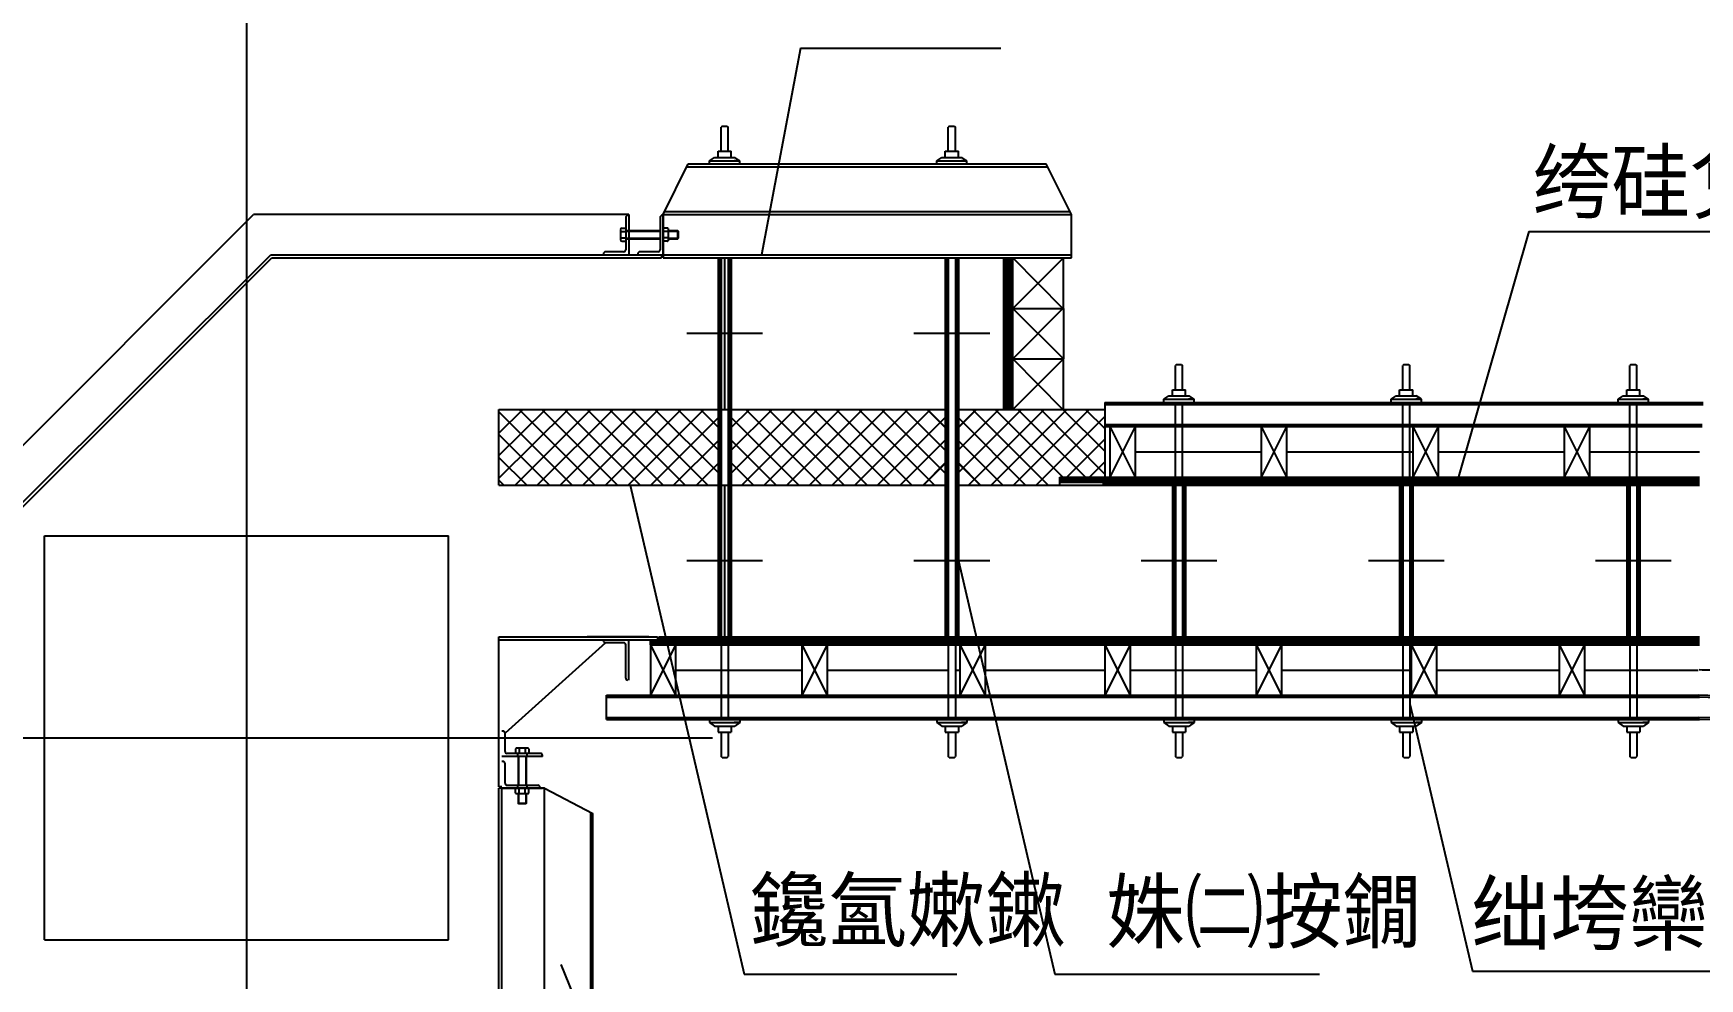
# Model space of a CAD drawing. Header units: metres. Extents: x 0 to 193, y 0 to 136.
# Drawn here: x 32.4 to 65.4, y 79.67 to 98.39 of the extents above; entities that cross this region are included whole.
import ezdxf

# ---------------------------------------------------------------- set-up
doc = ezdxf.new("R2010")
doc.units = ezdxf.units.M
doc.layers.add(' ', color=7, linetype='Continuous')

msp = doc.modelspace()

# ---------------------------------------------------------------- linework, layer by layer
at = {"layer": ' '}
for p, q in [((45.79, 95.86), (46.39, 95.86)), ((50.29, 95.86), (50.89, 95.86)), ((46.84, 92.44), (45.34, 92.44)), ((51.34, 92.44), (49.84, 92.44)), ((54.79, 91.14), (55.39, 91.14)), ((59.29, 91.14), (59.89, 91.14)), ((63.79, 91.14), (64.39, 91.14)), ((46.84, 87.94), (45.34, 87.94)), ((51.34, 87.94), (49.84, 87.94)), ((55.84, 87.94), (54.34, 87.94)), ((60.34, 87.94), (58.84, 87.94)), ((64.84, 87.94), (63.34, 87.94)), ((44.62, 86.28), (44.62, 86.38)), ((44.62, 86.36), (65.4, 86.36)), ((44.62, 86.32), (65.4, 86.32)), ((44.62, 86.28), (65.4, 86.28)), ((44.79, 86.44), (65.4, 86.44)), ((44.79, 86.44), (44.79, 86.36)), ((44.79, 86.4), (65.4, 86.4)), ((45.12, 85.78), (47.62, 85.78)), ((48.12, 85.78), (50.52, 85.78)), ((50.66, 85.78), (50.75, 85.78)), ((51.25, 85.78), (53.62, 85.78)), ((54.12, 85.78), (56.62, 85.78)), ((57.12, 85.78), (59.69, 85.78)), ((60.19, 85.78), (62.62, 85.78)), ((43.75, 85.28), (65.4, 85.28)), ((43.75, 85.24), (65.4, 85.24)), ((44.62, 85.28), (45.12, 85.28)), ((47.62, 85.28), (48.12, 85.28)), ((50.62, 85.28), (51.12, 85.28)), ((53.62, 85.28), (54.12, 85.28)), ((56.62, 85.28), (57.12, 85.28)), ((59.62, 85.28), (60.12, 85.28)), ((62.62, 85.28), (63.12, 85.28)), ((43.75, 84.84), (65.4, 84.84)), ((43.75, 84.8), (65.4, 84.8)), ((45.79, 84.74), (46.39, 84.74)), ((50.29, 84.74), (50.89, 84.74)), ((54.79, 84.74), (55.39, 84.74)), ((59.29, 84.74), (59.89, 84.74)), ((63.79, 84.74), (64.39, 84.74))]:
    msp.add_line(p, q, dxfattribs=at)
for radius, start in [(63.34, 88.43), (62.84, 66.81), (62.8, 66.81), (62.4, 66.85), (62.36, 66.86)]:
    msp.add_arc((63.89, 22.46), radius, start, 88.64, dxfattribs=at)
for p, q in [((36.62, 118.83), (36.62, 33.44)), ((47.59, 98.09), (46.82, 94)), ((47.59, 98.09), (51.56, 98.09)), ((46.04, 96.55), (46.02, 96.53)), ((46.02, 96.05), (46.02, 96.53)), ((46.04, 96.55), (46.14, 96.55)), ((46.14, 96.55), (46.16, 96.53)), ((46.16, 96.05), (46.16, 96.53)), ((50.54, 96.55), (50.52, 96.53)), ((50.52, 96.05), (50.52, 96.53)), ((50.54, 96.55), (50.64, 96.55)), ((50.64, 96.55), (50.66, 96.53)), ((50.66, 96.05), (50.66, 96.53)), ((45.96, 96.05), (46.22, 96.05)), ((45.96, 95.93), (45.96, 96.05)), ((46.22, 95.93), (46.22, 96.05)), ((50.46, 96.05), (50.72, 96.05)), ((50.46, 95.93), (50.46, 96.05)), ((50.72, 95.93), (50.72, 96.05)), ((44.87, 94.8), (45.37, 95.8)), ((45.34, 95.74), (52.49, 95.74)), ((45.37, 95.8), (52.46, 95.8)), ((45.79, 95.86), (45.89, 95.93)), ((45.79, 95.8), (45.79, 95.86)), ((45.89, 95.93), (46.29, 95.93)), ((46.39, 95.86), (46.28, 95.86)), ((46.39, 95.86), (46.29, 95.93)), ((46.39, 95.8), (46.39, 95.86)), ((50.29, 95.86), (50.39, 95.93)), ((50.29, 95.8), (50.29, 95.86)), ((50.39, 95.93), (50.79, 95.93)), ((50.89, 95.86), (50.78, 95.86)), ((50.89, 95.86), (50.79, 95.93)), ((50.89, 95.8), (50.89, 95.86)), ((52.96, 94.8), (52.46, 95.8)), ((31.26, 89.3), (36.76, 94.8)), ((44.19, 94.8), (36.76, 94.8)), ((44.13, 94.76), (44.13, 94.1)), ((44.19, 94.8), (44.19, 94)), ((44.81, 94.76), (44.81, 94.1)), ((44.87, 94.8), (52.96, 94.8)), ((44.87, 94), (44.87, 94.8)), ((44.87, 94.8), (44.87, 94)), ((44.9, 94.86), (52.93, 94.86)), ((52.96, 93.94), (52.96, 94.8)), ((44.03, 94.5), (44.03, 94.3)), ((44.03, 94.46), (44.13, 94.46)), ((44.06, 94.53), (44.13, 94.53)), ((44.13, 94.48), (44.81, 94.48)), ((44.13, 94.47), (44.81, 94.47)), ((44.96, 94.53), (44.87, 94.53)), ((44.87, 94.53), (44.87, 94.27)), ((44.97, 94.46), (44.87, 94.46)), ((44.97, 94.52), (44.97, 94.28)), ((44.97, 94.48), (45.16, 94.48)), ((44.97, 94.47), (45.17, 94.47)), ((45.17, 94.47), (45.16, 94.48)), ((45.16, 94.32), (45.16, 94.48)), ((45.17, 94.47), (45.17, 94.33)), ((62.02, 94.46), (60.61, 89.56)), ((62.02, 94.46), (65.83, 94.46)), ((44.03, 94.34), (44.13, 94.34)), ((44.06, 94.27), (44.13, 94.27)), ((44.13, 94.33), (44.81, 94.33)), ((44.13, 94.32), (44.81, 94.32)), ((44.97, 94.34), (44.87, 94.34)), ((44.96, 94.27), (44.87, 94.27)), ((44.97, 94.33), (45.17, 94.33)), ((44.97, 94.32), (45.16, 94.32)), ((45.16, 94.32), (45.17, 94.33)), ((32.06, 88.97), (37.1, 94)), ((32.12, 88.94), (37.12, 93.94)), ((37.1, 94), (44.87, 94)), ((37.12, 93.94), (44.84, 93.94)), ((43.69, 94.02), (43.69, 94)), ((44.09, 94.06), (43.73, 94.06)), ((44.37, 94.02), (44.37, 94)), ((44.77, 94.06), (44.41, 94.06)), ((44.62, 93.94), (44.84, 93.94)), ((44.84, 94), (44.84, 93.94)), ((44.87, 94), (52.96, 94)), ((44.87, 94), (44.87, 93.94)), ((44.87, 93.94), (52.96, 93.94)), ((45.96, 93.94), (45.96, 86.44)), ((45.99, 93.75), (45.96, 93.78)), ((45.99, 93.94), (45.99, 86.44)), ((46.02, 93.94), (46.02, 86.44)), ((46.09, 93.94), (46.09, 90.94)), ((46.16, 93.94), (46.16, 88.36)), ((46.19, 93.94), (46.19, 86.44)), ((46.22, 93.79), (46.19, 93.82)), ((46.22, 93.74), (46.19, 93.77)), ((46.22, 93.94), (46.22, 86.44)), ((50.46, 93.94), (50.46, 86.44)), ((50.49, 93.75), (50.46, 93.78)), ((50.49, 93.94), (50.49, 86.44)), ((50.52, 93.94), (50.52, 88.36)), ((50.66, 93.94), (50.66, 88.36)), ((50.69, 93.94), (50.69, 86.44)), ((50.72, 93.79), (50.69, 93.82)), ((50.72, 93.74), (50.69, 93.77)), ((50.72, 93.94), (50.72, 86.44)), ((51.62, 90.94), (51.62, 93.94)), ((51.65, 90.94), (51.65, 93.94)), ((51.68, 90.94), (51.68, 93.94)), ((51.71, 90.94), (51.71, 93.94)), ((51.74, 90.94), (51.74, 93.94)), ((51.74, 90.94), (51.74, 93.94)), ((51.77, 90.94), (51.77, 93.94)), ((51.8, 90.94), (51.8, 93.94)), ((51.8, 93.94), (52.8, 93.94)), ((51.8, 93.94), (52.79, 92.94)), ((52.8, 93.94), (51.8, 92.94)), ((52.8, 92.94), (52.8, 93.94)), ((45.99, 93.7), (45.96, 93.73)), ((45.99, 93.66), (45.96, 93.69)), ((45.99, 93.61), (45.96, 93.64)), ((45.99, 93.48), (45.96, 93.51)), ((45.99, 93.43), (45.96, 93.46)), ((45.99, 93.39), (45.96, 93.42)), ((46.22, 93.7), (46.19, 93.73)), ((46.22, 93.65), (46.19, 93.68)), ((46.22, 93.52), (46.19, 93.55)), ((46.22, 93.47), (46.19, 93.5)), ((46.22, 93.43), (46.19, 93.46)), ((46.22, 93.38), (46.19, 93.41)), ((50.49, 93.7), (50.46, 93.73)), ((50.49, 93.66), (50.46, 93.69)), ((50.49, 93.61), (50.46, 93.64)), ((50.49, 93.48), (50.46, 93.51)), ((50.49, 93.43), (50.46, 93.46)), ((50.49, 93.39), (50.46, 93.42)), ((50.72, 93.7), (50.69, 93.73)), ((50.72, 93.65), (50.69, 93.68)), ((50.72, 93.52), (50.69, 93.55)), ((50.72, 93.47), (50.69, 93.5)), ((50.72, 93.43), (50.69, 93.46)), ((50.72, 93.38), (50.69, 93.41)), ((45.99, 93.34), (45.96, 93.37)), ((45.99, 93.21), (45.96, 93.24)), ((45.99, 93.16), (45.96, 93.19)), ((45.99, 93.12), (45.96, 93.15)), ((46.22, 93.25), (46.19, 93.28)), ((46.22, 93.2), (46.19, 93.23)), ((46.22, 93.16), (46.19, 93.19)), ((46.22, 93.11), (46.19, 93.14)), ((50.49, 93.34), (50.46, 93.37)), ((50.49, 93.21), (50.46, 93.24)), ((50.49, 93.16), (50.46, 93.19)), ((50.49, 93.12), (50.46, 93.15)), ((50.72, 93.25), (50.69, 93.28)), ((50.72, 93.2), (50.69, 93.23)), ((50.72, 93.16), (50.69, 93.19)), ((50.72, 93.11), (50.69, 93.14)), ((45.99, 92.96), (45.96, 92.99)), ((45.99, 92.92), (45.96, 92.95)), ((45.99, 92.87), (45.96, 92.9)), ((45.99, 92.83), (45.96, 92.86)), ((46.22, 93), (46.19, 93.03)), ((46.22, 92.96), (46.19, 92.99)), ((46.22, 92.91), (46.19, 92.94)), ((46.22, 92.87), (46.19, 92.9)), ((46.22, 92.73), (46.19, 92.76)), ((50.49, 92.96), (50.46, 92.99)), ((50.49, 92.92), (50.46, 92.95)), ((50.49, 92.87), (50.46, 92.9)), ((50.49, 92.83), (50.46, 92.86)), ((50.72, 93), (50.69, 93.03)), ((50.72, 92.96), (50.69, 92.99)), ((50.72, 92.91), (50.69, 92.94)), ((50.72, 92.87), (50.69, 92.9)), ((50.72, 92.73), (50.69, 92.76)), ((52.79, 92.94), (51.8, 91.94)), ((51.8, 92.94), (52.8, 91.94)), ((51.8, 92.94), (52.8, 92.94)), ((52.8, 92.94), (52.8, 91.94)), ((45.99, 92.7), (45.96, 92.73)), ((45.99, 92.65), (45.96, 92.68)), ((45.99, 92.61), (45.96, 92.64)), ((45.99, 92.56), (45.96, 92.59)), ((45.99, 92.43), (45.96, 92.46)), ((46.22, 92.69), (46.19, 92.72)), ((46.22, 92.64), (46.19, 92.67)), ((46.22, 92.6), (46.19, 92.63)), ((46.22, 92.47), (46.19, 92.5)), ((46.22, 92.42), (46.19, 92.45)), ((50.49, 92.7), (50.46, 92.73)), ((50.49, 92.65), (50.46, 92.68)), ((50.49, 92.61), (50.46, 92.64)), ((50.49, 92.56), (50.46, 92.59)), ((50.49, 92.43), (50.46, 92.46)), ((50.72, 92.69), (50.69, 92.72)), ((50.72, 92.64), (50.69, 92.67)), ((50.72, 92.6), (50.69, 92.63)), ((50.72, 92.47), (50.69, 92.5)), ((50.72, 92.42), (50.69, 92.45)), ((45.99, 92.38), (45.96, 92.41)), ((45.99, 92.34), (45.96, 92.37)), ((45.99, 92.29), (45.96, 92.32)), ((45.99, 92.16), (45.96, 92.19)), ((45.99, 92.11), (45.96, 92.14)), ((45.99, 92.07), (45.96, 92.1)), ((46.22, 92.38), (46.19, 92.41)), ((46.22, 92.33), (46.19, 92.36)), ((46.22, 92.2), (46.19, 92.23)), ((46.22, 92.15), (46.19, 92.18)), ((46.22, 92.11), (46.19, 92.14)), ((46.22, 92.06), (46.19, 92.09)), ((50.49, 92.38), (50.46, 92.41)), ((50.49, 92.34), (50.46, 92.37)), ((50.49, 92.29), (50.46, 92.32)), ((50.49, 92.16), (50.46, 92.19)), ((50.49, 92.11), (50.46, 92.14)), ((50.49, 92.07), (50.46, 92.1)), ((50.72, 92.38), (50.69, 92.41)), ((50.72, 92.33), (50.69, 92.36)), ((50.72, 92.2), (50.69, 92.23)), ((50.72, 92.15), (50.69, 92.18)), ((50.72, 92.11), (50.69, 92.14)), ((50.72, 92.06), (50.69, 92.09)), ((45.99, 92.02), (45.96, 92.05)), ((45.99, 91.89), (45.96, 91.92)), ((45.99, 91.84), (45.96, 91.87)), ((45.99, 91.8), (45.96, 91.83)), ((45.99, 91.75), (45.96, 91.78)), ((46.22, 91.93), (46.19, 91.96)), ((46.22, 91.88), (46.19, 91.91)), ((46.22, 91.84), (46.19, 91.87)), ((46.22, 91.79), (46.19, 91.82)), ((50.49, 92.02), (50.46, 92.05)), ((50.49, 91.89), (50.46, 91.92)), ((50.49, 91.84), (50.46, 91.87)), ((50.49, 91.8), (50.46, 91.83)), ((50.49, 91.75), (50.46, 91.78)), ((50.72, 91.93), (50.69, 91.96)), ((50.72, 91.88), (50.69, 91.91)), ((50.72, 91.84), (50.69, 91.87)), ((50.72, 91.79), (50.69, 91.82)), ((52.8, 91.94), (51.8, 90.94)), ((51.8, 91.94), (52.79, 90.94)), ((51.8, 91.94), (52.8, 91.94)), ((52.8, 90.94), (52.8, 91.94)), ((55.04, 91.83), (55.02, 91.81)), ((55.02, 91.33), (55.02, 91.81)), ((55.04, 91.83), (55.14, 91.83)), ((55.14, 91.83), (55.16, 91.81)), ((55.16, 91.33), (55.16, 91.81)), ((59.54, 91.83), (59.52, 91.81)), ((59.52, 91.33), (59.52, 91.81)), ((59.54, 91.83), (59.64, 91.83)), ((59.64, 91.83), (59.66, 91.81)), ((59.66, 91.33), (59.66, 91.81)), ((64.04, 91.83), (64.02, 91.81)), ((64.02, 91.33), (64.02, 91.81)), ((64.04, 91.83), (64.14, 91.83)), ((64.14, 91.83), (64.16, 91.81)), ((64.16, 91.33), (64.16, 91.81)), ((45.99, 91.62), (45.96, 91.65)), ((45.99, 91.57), (45.96, 91.6)), ((45.99, 91.53), (45.96, 91.56)), ((45.99, 91.48), (45.96, 91.51)), ((46.22, 91.66), (46.19, 91.69)), ((46.22, 91.61), (46.19, 91.64)), ((46.22, 91.57), (46.19, 91.6)), ((46.22, 91.52), (46.19, 91.55)), ((50.49, 91.62), (50.46, 91.65)), ((50.49, 91.57), (50.46, 91.6)), ((50.49, 91.53), (50.46, 91.56)), ((50.49, 91.48), (50.46, 91.51)), ((50.72, 91.66), (50.69, 91.69)), ((50.72, 91.61), (50.69, 91.64)), ((50.72, 91.57), (50.69, 91.6)), ((50.72, 91.52), (50.69, 91.55)), ((45.99, 91.35), (45.96, 91.38)), ((45.99, 91.3), (45.96, 91.33)), ((45.99, 91.26), (45.96, 91.29)), ((45.99, 91.21), (45.96, 91.24)), ((45.99, 91.08), (45.96, 91.11)), ((46.22, 91.39), (46.19, 91.42)), ((46.22, 91.34), (46.19, 91.37)), ((46.22, 91.3), (46.19, 91.33)), ((46.22, 91.25), (46.19, 91.28)), ((46.22, 91.12), (46.19, 91.15)), ((46.22, 91.07), (46.19, 91.1)), ((50.49, 91.35), (50.46, 91.38)), ((50.49, 91.3), (50.46, 91.33)), ((50.49, 91.26), (50.46, 91.29)), ((50.49, 91.21), (50.46, 91.24)), ((50.49, 91.08), (50.46, 91.11)), ((50.72, 91.39), (50.69, 91.42)), ((50.72, 91.34), (50.69, 91.37)), ((50.72, 91.3), (50.69, 91.33)), ((50.72, 91.25), (50.69, 91.28)), ((50.72, 91.12), (50.69, 91.15)), ((50.72, 91.07), (50.69, 91.1)), ((54.79, 91.14), (54.89, 91.21)), ((54.79, 91.08), (54.79, 91.14)), ((54.89, 91.21), (55.29, 91.21)), ((54.96, 91.33), (55.22, 91.33)), ((54.96, 91.21), (54.96, 91.33)), ((55.22, 91.21), (55.22, 91.33)), ((55.39, 91.14), (55.28, 91.14)), ((55.39, 91.14), (55.29, 91.21)), ((55.39, 91.08), (55.39, 91.14)), ((59.29, 91.14), (59.39, 91.21)), ((59.29, 91.08), (59.29, 91.14)), ((59.39, 91.21), (59.79, 91.21)), ((59.46, 91.33), (59.72, 91.33)), ((59.46, 91.21), (59.46, 91.33)), ((59.72, 91.21), (59.72, 91.33)), ((59.89, 91.14), (59.78, 91.14)), ((59.89, 91.14), (59.79, 91.21)), ((59.89, 91.08), (59.89, 91.14)), ((63.79, 91.14), (63.89, 91.21)), ((63.79, 91.08), (63.79, 91.14)), ((63.89, 91.21), (64.29, 91.21)), ((63.96, 91.21), (63.96, 91.33)), ((63.96, 91.33), (64.22, 91.33)), ((64.22, 91.21), (64.22, 91.33)), ((64.39, 91.14), (64.28, 91.14)), ((64.39, 91.14), (64.29, 91.21)), ((64.39, 91.08), (64.39, 91.14)), ((41.62, 90.94), (50.46, 90.94)), ((42.09, 90.94), (41.62, 90.47)), ((42.99, 90.94), (41.62, 89.58)), ((41.62, 89.44), (41.62, 90.94)), ((42.54, 90.94), (41.62, 90.03)), ((41.64, 90.94), (41.62, 90.92)), ((41.62, 90.89), (43.07, 89.44)), ((43.44, 90.94), (41.94, 89.44)), ((42.02, 90.94), (43.52, 89.44)), ((43.88, 90.94), (42.38, 89.44)), ((42.47, 90.94), (43.97, 89.44)), ((44.33, 90.94), (42.83, 89.44)), ((42.92, 90.94), (44.42, 89.44)), ((44.78, 90.94), (43.28, 89.44)), ((43.37, 90.94), (44.87, 89.44)), ((45.23, 90.94), (43.73, 89.44)), ((43.81, 90.94), (45.31, 89.44)), ((45.68, 90.94), (44.18, 89.44)), ((44.26, 90.94), (45.76, 89.44)), ((45.96, 90.77), (44.63, 89.44)), ((44.71, 90.94), (45.96, 89.69)), ((45.16, 90.94), (45.96, 90.14)), ((45.61, 90.94), (45.96, 90.59)), ((45.99, 91.03), (45.96, 91.06)), ((45.99, 90.99), (45.96, 91.02)), ((45.99, 90.94), (45.96, 90.97)), ((45.99, 90.81), (45.96, 90.84)), ((45.99, 90.76), (45.96, 90.79)), ((46.22, 91.03), (46.19, 91.06)), ((46.22, 90.98), (46.19, 91.01)), ((46.22, 90.85), (46.19, 90.88)), ((46.22, 90.8), (46.19, 90.83)), ((46.22, 90.76), (46.19, 90.79)), ((46.58, 90.94), (46.22, 90.58)), ((47.48, 90.94), (46.22, 89.68)), ((47.03, 90.94), (46.22, 90.13)), ((46.22, 90.78), (47.56, 89.44)), ((47.93, 90.94), (46.43, 89.44)), ((46.51, 90.94), (48.01, 89.44)), ((48.37, 90.94), (46.87, 89.44)), ((46.96, 90.94), (48.46, 89.44)), ((48.82, 90.94), (47.32, 89.44)), ((47.41, 90.94), (48.91, 89.44)), ((49.27, 90.94), (47.77, 89.44)), ((47.86, 90.94), (49.36, 89.44)), ((49.72, 90.94), (48.22, 89.44)), ((48.3, 90.94), (49.8, 89.44)), ((50.17, 90.94), (48.67, 89.44)), ((48.75, 90.94), (50.25, 89.44)), ((50.46, 90.78), (49.12, 89.44)), ((49.2, 90.94), (50.46, 89.68)), ((49.65, 90.94), (50.46, 90.13)), ((50.1, 90.94), (50.46, 90.58)), ((50.11, 90.94), (50.46, 90.59)), ((50.49, 91.03), (50.46, 91.06)), ((50.49, 90.99), (50.46, 91.02)), ((50.49, 90.94), (50.46, 90.97)), ((50.49, 90.81), (50.46, 90.84)), ((50.49, 90.76), (50.46, 90.79)), ((50.72, 91.03), (50.69, 91.06)), ((50.72, 90.98), (50.69, 91.01)), ((50.72, 90.85), (50.69, 90.88)), ((50.72, 90.8), (50.69, 90.83)), ((50.72, 90.76), (50.69, 90.79)), ((51.97, 90.94), (50.72, 89.69)), ((51.52, 90.94), (50.72, 90.14)), ((50.72, 90.94), (51.62, 90.94)), ((51.08, 90.94), (50.72, 90.58)), ((51.07, 90.94), (50.72, 90.59)), ((50.72, 90.77), (52.05, 89.44)), ((52.42, 90.94), (50.92, 89.44)), ((51, 90.94), (52.5, 89.44)), ((52.87, 90.94), (51.37, 89.44)), ((51.45, 90.94), (52.79, 89.6)), ((51.62, 90.94), (53.62, 90.94)), ((53.31, 90.94), (51.81, 89.44)), ((51.9, 90.94), (53.24, 89.6)), ((53.62, 90.8), (52.26, 89.44)), ((52.35, 90.94), (53.62, 89.66)), ((52.79, 90.94), (53.62, 90.11)), ((53.24, 90.94), (53.62, 90.56)), ((53.62, 91.08), (65.47, 91.08)), ((53.62, 91.08), (53.62, 89.44)), ((53.62, 91.04), (65.47, 91.04)), ((55.02, 89.6), (55.02, 91.08)), ((55.16, 89.6), (55.16, 91.08)), ((59.52, 89.6), (59.52, 91.08)), ((59.66, 89.6), (59.66, 91.08)), ((64.02, 89.6), (64.02, 91.08)), ((64.16, 89.6), (64.16, 91.08)), ((41.62, 90.44), (42.62, 89.44)), ((45.99, 90.72), (45.96, 90.75)), ((45.99, 90.67), (45.96, 90.7)), ((45.99, 90.54), (45.96, 90.57)), ((45.99, 90.5), (45.96, 90.53)), ((45.99, 90.45), (45.96, 90.48)), ((45.99, 90.41), (45.96, 90.44)), ((46.02, 90.55), (46.02, 86.44)), ((46.16, 90.55), (46.16, 86.44)), ((46.22, 90.71), (46.19, 90.74)), ((46.22, 90.58), (46.19, 90.61)), ((46.22, 90.53), (46.19, 90.56)), ((46.22, 90.49), (46.19, 90.52)), ((46.22, 90.44), (46.19, 90.47)), ((50.49, 90.72), (50.46, 90.75)), ((50.49, 90.67), (50.46, 90.7)), ((50.49, 90.54), (50.46, 90.57)), ((50.49, 90.5), (50.46, 90.53)), ((50.49, 90.45), (50.46, 90.48)), ((50.49, 90.41), (50.46, 90.44)), ((50.52, 90.55), (50.52, 86.44)), ((50.66, 90.55), (50.66, 86.44)), ((50.72, 90.71), (50.69, 90.74)), ((50.72, 90.58), (50.69, 90.61)), ((50.72, 90.53), (50.69, 90.56)), ((50.72, 90.49), (50.69, 90.52)), ((50.72, 90.44), (50.69, 90.47)), ((53.62, 90.64), (65.45, 90.64)), ((53.62, 90.6), (65.45, 90.6)), ((54.22, 90.6), (53.72, 89.6)), ((53.72, 90.6), (54.22, 89.6)), ((53.72, 90.6), (53.72, 89.6)), ((53.72, 90.6), (54.22, 90.6)), ((54.22, 90.6), (54.22, 89.6)), ((56.72, 90.6), (56.72, 89.6)), ((56.72, 90.6), (57.22, 89.6)), ((57.22, 90.6), (56.72, 89.6)), ((56.72, 90.6), (57.22, 90.6)), ((57.22, 90.6), (57.22, 89.6)), ((59.72, 90.6), (59.72, 89.6)), ((59.72, 90.6), (60.22, 89.6)), ((60.22, 90.6), (59.72, 89.6)), ((59.72, 90.6), (60.22, 90.6)), ((60.22, 90.6), (60.22, 89.6)), ((62.72, 90.6), (63.22, 90.6)), ((63.22, 90.6), (62.72, 89.6)), ((62.72, 90.6), (63.22, 89.6)), ((62.72, 90.6), (62.72, 89.6)), ((63.22, 90.6), (63.22, 89.6)), ((45.96, 90.32), (45.08, 89.44)), ((45.99, 90.31), (45.96, 90.34)), ((45.99, 90.27), (45.96, 90.3)), ((45.99, 90.23), (45.96, 90.26)), ((45.99, 90.18), (45.96, 90.21)), ((45.99, 90.17), (45.96, 90.2)), ((45.99, 90.14), (45.96, 90.17)), ((45.99, 90.13), (45.96, 90.16)), ((45.99, 90.08), (45.96, 90.11)), ((46.22, 90.31), (46.19, 90.34)), ((46.22, 90.27), (46.19, 90.3)), ((46.22, 90.22), (46.19, 90.25)), ((46.22, 90.21), (46.19, 90.24)), ((46.22, 90.18), (46.19, 90.21)), ((46.22, 90.17), (46.19, 90.2)), ((46.22, 90.08), (46.19, 90.11)), ((46.22, 90.33), (47.11, 89.44)), ((50.46, 90.33), (49.57, 89.44)), ((50.49, 90.31), (50.46, 90.34)), ((50.49, 90.27), (50.46, 90.3)), ((50.49, 90.23), (50.46, 90.26)), ((50.49, 90.18), (50.46, 90.21)), ((50.49, 90.17), (50.46, 90.2)), ((50.49, 90.14), (50.46, 90.17)), ((50.49, 90.13), (50.46, 90.16)), ((50.49, 90.08), (50.46, 90.11)), ((50.72, 90.31), (50.69, 90.34)), ((50.72, 90.27), (50.69, 90.3)), ((50.72, 90.22), (50.69, 90.25)), ((50.72, 90.21), (50.69, 90.24)), ((50.72, 90.18), (50.69, 90.21)), ((50.72, 90.17), (50.69, 90.2)), ((50.72, 90.08), (50.69, 90.11)), ((50.72, 90.32), (51.6, 89.44)), ((53.62, 90.35), (52.87, 89.6)), ((41.62, 89.99), (42.17, 89.44)), ((45.96, 89.87), (45.53, 89.44)), ((45.99, 90.04), (45.96, 90.07)), ((45.99, 90), (45.96, 90.03)), ((45.99, 89.96), (45.96, 89.99)), ((45.99, 89.91), (45.96, 89.94)), ((45.99, 89.91), (45.96, 89.94)), ((46.22, 90.04), (46.19, 90.07)), ((46.22, 90), (46.19, 90.03)), ((46.22, 89.95), (46.19, 89.98)), ((46.22, 89.94), (46.19, 89.97)), ((46.22, 89.91), (46.19, 89.94)), ((46.22, 89.9), (46.19, 89.93)), ((46.22, 89.88), (46.66, 89.44)), ((50.46, 89.88), (50.02, 89.44)), ((50.46, 89.87), (50.03, 89.44)), ((50.49, 90.04), (50.46, 90.07)), ((50.49, 90), (50.46, 90.03)), ((50.49, 89.96), (50.46, 89.99)), ((50.49, 89.91), (50.46, 89.94)), ((50.49, 89.91), (50.46, 89.94)), ((50.72, 90.04), (50.69, 90.07)), ((50.72, 90), (50.69, 90.03)), ((50.72, 89.95), (50.69, 89.98)), ((50.72, 89.94), (50.69, 89.97)), ((50.72, 89.91), (50.69, 89.94)), ((50.72, 89.9), (50.69, 89.93)), ((50.72, 89.88), (51.16, 89.44)), ((50.72, 89.87), (51.15, 89.44)), ((53.62, 89.9), (53.32, 89.6)), ((54.22, 90.1), (56.72, 90.1)), ((57.22, 90.1), (59.72, 90.1)), ((60.22, 90.1), (62.72, 90.1)), ((63.22, 90.1), (65.4, 90.1)), ((41.62, 89.54), (41.72, 89.44)), ((45.99, 89.64), (45.96, 89.67)), ((45.99, 89.59), (45.96, 89.62)), ((45.99, 89.55), (45.96, 89.58)), ((45.99, 89.5), (45.96, 89.53)), ((46.22, 89.63), (46.19, 89.66)), ((46.22, 89.59), (46.19, 89.62)), ((46.22, 89.54), (46.19, 89.57)), ((50.49, 89.64), (50.46, 89.67)), ((50.49, 89.59), (50.46, 89.62)), ((50.49, 89.55), (50.46, 89.58)), ((50.49, 89.5), (50.46, 89.53)), ((50.72, 89.63), (50.69, 89.66)), ((50.72, 89.59), (50.69, 89.62)), ((50.72, 89.54), (50.69, 89.57)), ((52.73, 89.6), (65.4, 89.6)), ((52.73, 89.44), (52.73, 89.6)), ((52.73, 89.56), (65.4, 89.56)), ((52.73, 89.52), (65.4, 89.52)), ((52.73, 89.5), (53.59, 89.5)), ((53.59, 89.5), (53.59, 89.44)), ((53.62, 89.48), (65.4, 89.48)), ((41.62, 89.44), (50.46, 89.44)), ((44.22, 89.44), (46.48, 79.76)), ((45.99, 89.37), (45.96, 89.4)), ((45.99, 89.32), (45.96, 89.35)), ((45.99, 89.28), (45.96, 89.31)), ((45.99, 89.23), (45.96, 89.26)), ((45.99, 89.1), (45.96, 89.13)), ((46.09, 89.44), (46.09, 86.44)), ((46.22, 89.41), (46.19, 89.44)), ((46.22, 89.36), (46.19, 89.39)), ((46.22, 89.32), (46.19, 89.35)), ((46.22, 89.27), (46.19, 89.3)), ((46.22, 89.14), (46.19, 89.17)), ((46.22, 89.09), (46.19, 89.12)), ((50.49, 89.37), (50.46, 89.4)), ((50.49, 89.32), (50.46, 89.35)), ((50.49, 89.28), (50.46, 89.31)), ((50.49, 89.23), (50.46, 89.26)), ((50.49, 89.1), (50.46, 89.13)), ((50.72, 89.41), (50.69, 89.44)), ((50.72, 89.36), (50.69, 89.39)), ((50.72, 89.32), (50.69, 89.35)), ((50.72, 89.27), (50.69, 89.3)), ((50.72, 89.14), (50.69, 89.17)), ((50.72, 89.09), (50.69, 89.12)), ((50.72, 89.44), (65.4, 89.44)), ((54.96, 89.44), (54.96, 86.44)), ((54.99, 89.37), (54.96, 89.4)), ((54.99, 89.32), (54.96, 89.35)), ((54.99, 89.34), (54.96, 89.31)), ((54.99, 89.28), (54.96, 89.31)), ((54.99, 89.3), (54.96, 89.27)), ((54.99, 89.26), (54.96, 89.23)), ((54.99, 89.23), (54.96, 89.26)), ((54.99, 89.21), (54.96, 89.18)), ((54.99, 89.1), (54.96, 89.13)), ((54.99, 89.44), (54.99, 86.44)), ((55.02, 89.44), (55.02, 86.44)), ((55.02, 89.44), (55.02, 88.36)), ((55.16, 89.44), (55.16, 86.44)), ((55.16, 89.44), (55.16, 88.36)), ((55.19, 89.44), (55.19, 86.44)), ((55.22, 89.44), (55.19, 89.41)), ((55.22, 89.41), (55.19, 89.44)), ((55.22, 89.36), (55.19, 89.39)), ((55.22, 89.32), (55.19, 89.35)), ((55.22, 89.31), (55.19, 89.28)), ((55.22, 89.27), (55.19, 89.3)), ((55.22, 89.26), (55.19, 89.23)), ((55.22, 89.22), (55.19, 89.19)), ((55.22, 89.17), (55.19, 89.14)), ((55.22, 89.14), (55.19, 89.17)), ((55.22, 89.09), (55.19, 89.12)), ((55.22, 89.44), (55.22, 86.44)), ((59.46, 89.44), (59.46, 86.44)), ((59.49, 89.37), (59.46, 89.4)), ((59.49, 89.32), (59.46, 89.35)), ((59.49, 89.34), (59.46, 89.31)), ((59.49, 89.28), (59.46, 89.31)), ((59.49, 89.3), (59.46, 89.27)), ((59.49, 89.23), (59.46, 89.26)), ((59.49, 89.26), (59.46, 89.23)), ((59.49, 89.21), (59.46, 89.18)), ((59.49, 89.1), (59.46, 89.13)), ((59.49, 89.44), (59.49, 86.44)), ((59.52, 89.44), (59.52, 86.44)), ((59.52, 89.44), (59.52, 88.36)), ((59.66, 89.44), (59.66, 86.44)), ((59.66, 89.44), (59.66, 88.36)), ((59.69, 89.44), (59.69, 86.44)), ((59.72, 89.41), (59.69, 89.44)), ((59.72, 89.44), (59.69, 89.41)), ((59.72, 89.36), (59.69, 89.39)), ((59.72, 89.32), (59.69, 89.35)), ((59.72, 89.31), (59.69, 89.28)), ((59.72, 89.27), (59.69, 89.3)), ((59.72, 89.26), (59.69, 89.23)), ((59.72, 89.22), (59.69, 89.19)), ((59.72, 89.14), (59.69, 89.17)), ((59.72, 89.17), (59.69, 89.14)), ((59.72, 89.09), (59.69, 89.12)), ((59.72, 89.44), (59.72, 86.44)), ((63.96, 89.44), (63.96, 86.44)), ((63.99, 89.37), (63.96, 89.4)), ((63.99, 89.32), (63.96, 89.35)), ((63.99, 89.34), (63.96, 89.31)), ((63.99, 89.28), (63.96, 89.31)), ((63.99, 89.3), (63.96, 89.27)), ((63.99, 89.23), (63.96, 89.26)), ((63.99, 89.26), (63.96, 89.23)), ((63.99, 89.21), (63.96, 89.18)), ((63.99, 89.1), (63.96, 89.13)), ((63.99, 89.44), (63.99, 86.44)), ((64.02, 89.44), (64.02, 86.44)), ((64.02, 89.44), (64.02, 88.36)), ((64.16, 89.44), (64.16, 86.44)), ((64.16, 89.44), (64.16, 88.36)), ((64.19, 89.44), (64.19, 86.44)), ((64.22, 89.41), (64.19, 89.44)), ((64.22, 89.44), (64.19, 89.41)), ((64.22, 89.36), (64.19, 89.39)), ((64.22, 89.32), (64.19, 89.35)), ((64.22, 89.31), (64.19, 89.28)), ((64.22, 89.27), (64.19, 89.3)), ((64.22, 89.26), (64.19, 89.23)), ((64.22, 89.22), (64.19, 89.19)), ((64.22, 89.14), (64.19, 89.17)), ((64.22, 89.17), (64.19, 89.14)), ((64.22, 89.09), (64.19, 89.12)), ((64.22, 89.44), (64.22, 86.44)), ((45.99, 89.05), (45.96, 89.08)), ((45.99, 89.01), (45.96, 89.04)), ((45.99, 88.96), (45.96, 88.99)), ((45.99, 88.83), (45.96, 88.86)), ((45.99, 88.78), (45.96, 88.81)), ((46.22, 89.05), (46.19, 89.08)), ((46.22, 89), (46.19, 89.03)), ((46.22, 88.87), (46.19, 88.9)), ((46.22, 88.82), (46.19, 88.85)), ((46.22, 88.78), (46.19, 88.81)), ((50.49, 89.05), (50.46, 89.08)), ((50.49, 89.01), (50.46, 89.04)), ((50.49, 88.96), (50.46, 88.99)), ((50.49, 88.83), (50.46, 88.86)), ((50.49, 88.78), (50.46, 88.81)), ((50.72, 89.05), (50.69, 89.08)), ((50.72, 89), (50.69, 89.03)), ((50.72, 88.87), (50.69, 88.9)), ((50.72, 88.82), (50.69, 88.85)), ((50.72, 88.78), (50.69, 88.81)), ((54.99, 89.08), (54.96, 89.05)), ((54.99, 89.05), (54.96, 89.08)), ((54.99, 89.01), (54.96, 89.04)), ((54.99, 89.03), (54.96, 89)), ((54.99, 88.99), (54.96, 88.96)), ((54.99, 88.96), (54.96, 88.99)), ((54.99, 88.83), (54.96, 88.86)), ((54.99, 88.78), (54.96, 88.81)), ((55.22, 89.05), (55.19, 89.08)), ((55.22, 89.04), (55.19, 89.01)), ((55.22, 89), (55.19, 89.03)), ((55.22, 88.99), (55.19, 88.96)), ((55.22, 88.87), (55.19, 88.9)), ((55.22, 88.82), (55.19, 88.85)), ((55.22, 88.78), (55.19, 88.81)), ((59.49, 89.05), (59.46, 89.08)), ((59.49, 89.08), (59.46, 89.05)), ((59.49, 89.01), (59.46, 89.04)), ((59.49, 89.03), (59.46, 89)), ((59.49, 88.96), (59.46, 88.99)), ((59.49, 88.99), (59.46, 88.96)), ((59.49, 88.83), (59.46, 88.86)), ((59.49, 88.78), (59.46, 88.81)), ((59.72, 89.05), (59.69, 89.08)), ((59.72, 89.04), (59.69, 89.01)), ((59.72, 89), (59.69, 89.03)), ((59.72, 88.99), (59.69, 88.96)), ((59.72, 88.87), (59.69, 88.9)), ((59.72, 88.82), (59.69, 88.85)), ((59.72, 88.78), (59.69, 88.81)), ((63.99, 89.05), (63.96, 89.08)), ((63.99, 89.08), (63.96, 89.05)), ((63.99, 89.01), (63.96, 89.04)), ((63.99, 89.03), (63.96, 89)), ((63.99, 88.96), (63.96, 88.99)), ((63.99, 88.99), (63.96, 88.96)), ((63.99, 88.83), (63.96, 88.86)), ((63.99, 88.78), (63.96, 88.81)), ((64.22, 89.05), (64.19, 89.08)), ((64.22, 89.04), (64.19, 89.01)), ((64.22, 89), (64.19, 89.03)), ((64.22, 88.99), (64.19, 88.96)), ((64.22, 88.87), (64.19, 88.9)), ((64.22, 88.82), (64.19, 88.85)), ((64.22, 88.78), (64.19, 88.81)), ((45.99, 88.74), (45.96, 88.77)), ((45.99, 88.69), (45.96, 88.72)), ((45.99, 88.56), (45.96, 88.59)), ((45.99, 88.51), (45.96, 88.54)), ((45.99, 88.47), (45.96, 88.5)), ((46.22, 88.73), (46.19, 88.76)), ((46.22, 88.6), (46.19, 88.63)), ((46.22, 88.55), (46.19, 88.58)), ((46.22, 88.51), (46.19, 88.54)), ((46.22, 88.46), (46.19, 88.49)), ((50.49, 88.74), (50.46, 88.77)), ((50.49, 88.69), (50.46, 88.72)), ((50.49, 88.56), (50.46, 88.59)), ((50.49, 88.51), (50.46, 88.54)), ((50.49, 88.47), (50.46, 88.5)), ((50.72, 88.73), (50.69, 88.76)), ((50.72, 88.6), (50.69, 88.63)), ((50.72, 88.55), (50.69, 88.58)), ((50.72, 88.51), (50.69, 88.54)), ((50.72, 88.46), (50.69, 88.49)), ((54.99, 88.74), (54.96, 88.77)), ((54.99, 88.69), (54.96, 88.72)), ((54.99, 88.56), (54.96, 88.59)), ((54.99, 88.51), (54.96, 88.54)), ((54.99, 88.47), (54.96, 88.5)), ((55.22, 88.73), (55.19, 88.76)), ((55.22, 88.6), (55.19, 88.63)), ((55.22, 88.55), (55.19, 88.58)), ((55.22, 88.51), (55.19, 88.54)), ((55.22, 88.46), (55.19, 88.49)), ((59.49, 88.74), (59.46, 88.77)), ((59.49, 88.69), (59.46, 88.72)), ((59.49, 88.56), (59.46, 88.59)), ((59.49, 88.51), (59.46, 88.54)), ((59.49, 88.47), (59.46, 88.5)), ((59.72, 88.73), (59.69, 88.76)), ((59.72, 88.6), (59.69, 88.63)), ((59.72, 88.55), (59.69, 88.58)), ((59.72, 88.51), (59.69, 88.54)), ((59.72, 88.46), (59.69, 88.49)), ((63.99, 88.74), (63.96, 88.77)), ((63.99, 88.69), (63.96, 88.72)), ((63.99, 88.56), (63.96, 88.59)), ((63.99, 88.51), (63.96, 88.54)), ((63.99, 88.47), (63.96, 88.5)), ((64.22, 88.73), (64.19, 88.76)), ((64.22, 88.6), (64.19, 88.63)), ((64.22, 88.55), (64.19, 88.58)), ((64.22, 88.51), (64.19, 88.54)), ((64.22, 88.46), (64.19, 88.49)), ((32.62, 88.44), (40.62, 88.44)), ((32.62, 80.44), (32.62, 88.44)), ((40.62, 80.44), (40.62, 88.44)), ((45.99, 88.42), (45.96, 88.45)), ((45.99, 88.29), (45.96, 88.32)), ((45.99, 88.24), (45.96, 88.27)), ((45.99, 88.2), (45.96, 88.23)), ((45.99, 88.15), (45.96, 88.18)), ((46.22, 88.33), (46.19, 88.36)), ((46.22, 88.28), (46.19, 88.31)), ((46.22, 88.24), (46.19, 88.27)), ((46.22, 88.19), (46.19, 88.22)), ((50.49, 88.42), (50.46, 88.45)), ((50.49, 88.29), (50.46, 88.32)), ((50.49, 88.24), (50.46, 88.27)), ((50.49, 88.2), (50.46, 88.23)), ((50.49, 88.15), (50.46, 88.18)), ((50.72, 88.33), (50.69, 88.36)), ((50.72, 88.28), (50.69, 88.31)), ((50.72, 88.24), (50.69, 88.27)), ((50.72, 88.19), (50.69, 88.22)), ((54.99, 88.42), (54.96, 88.45)), ((54.99, 88.29), (54.96, 88.32)), ((54.99, 88.24), (54.96, 88.27)), ((54.99, 88.2), (54.96, 88.23)), ((54.99, 88.15), (54.96, 88.18)), ((55.22, 88.33), (55.19, 88.36)), ((55.22, 88.28), (55.19, 88.31)), ((55.22, 88.24), (55.19, 88.27)), ((55.22, 88.19), (55.19, 88.22)), ((59.49, 88.42), (59.46, 88.45)), ((59.49, 88.29), (59.46, 88.32)), ((59.49, 88.24), (59.46, 88.27)), ((59.49, 88.2), (59.46, 88.23)), ((59.49, 88.15), (59.46, 88.18)), ((59.72, 88.33), (59.69, 88.36)), ((59.72, 88.28), (59.69, 88.31)), ((59.72, 88.24), (59.69, 88.27)), ((59.72, 88.19), (59.69, 88.22)), ((63.99, 88.42), (63.96, 88.45)), ((63.99, 88.29), (63.96, 88.32)), ((63.99, 88.24), (63.96, 88.27)), ((63.99, 88.2), (63.96, 88.23)), ((63.99, 88.15), (63.96, 88.18)), ((64.22, 88.33), (64.19, 88.36)), ((64.22, 88.28), (64.19, 88.31)), ((64.22, 88.24), (64.19, 88.27)), ((64.22, 88.19), (64.19, 88.22)), ((45.99, 88.02), (45.96, 88.05)), ((45.99, 87.97), (45.96, 88)), ((45.99, 87.93), (45.96, 87.96)), ((45.99, 87.88), (45.96, 87.91)), ((46.22, 88.06), (46.19, 88.09)), ((46.22, 88.01), (46.19, 88.04)), ((46.22, 87.97), (46.19, 88)), ((46.22, 87.92), (46.19, 87.95)), ((46.22, 87.79), (46.19, 87.82)), ((50.49, 88.02), (50.46, 88.05)), ((50.49, 87.97), (50.46, 88)), ((50.49, 87.93), (50.46, 87.96)), ((50.49, 87.88), (50.46, 87.91)), ((50.72, 88.06), (50.69, 88.09)), ((50.72, 88.01), (50.69, 88.04)), ((50.72, 87.97), (50.69, 88)), ((50.72, 87.92), (50.69, 87.95)), ((50.72, 87.79), (50.69, 87.82)), ((50.72, 87.94), (52.63, 79.76)), ((54.99, 88.02), (54.96, 88.05)), ((54.99, 87.97), (54.96, 88)), ((54.99, 87.93), (54.96, 87.96)), ((54.99, 87.88), (54.96, 87.91)), ((55.22, 88.06), (55.19, 88.09)), ((55.22, 88.01), (55.19, 88.04)), ((55.22, 87.97), (55.19, 88)), ((55.22, 87.92), (55.19, 87.95)), ((55.22, 87.79), (55.19, 87.82)), ((59.49, 88.02), (59.46, 88.05)), ((59.49, 87.97), (59.46, 88)), ((59.49, 87.93), (59.46, 87.96)), ((59.49, 87.88), (59.46, 87.91)), ((59.72, 88.06), (59.69, 88.09)), ((59.72, 88.01), (59.69, 88.04)), ((59.72, 87.97), (59.69, 88)), ((59.72, 87.92), (59.69, 87.95)), ((59.72, 87.79), (59.69, 87.82)), ((63.99, 88.02), (63.96, 88.05)), ((63.99, 87.97), (63.96, 88)), ((63.99, 87.93), (63.96, 87.96)), ((63.99, 87.88), (63.96, 87.91)), ((64.22, 88.06), (64.19, 88.09)), ((64.22, 88.01), (64.19, 88.04)), ((64.22, 87.97), (64.19, 88)), ((64.22, 87.92), (64.19, 87.95)), ((64.22, 87.79), (64.19, 87.82)), ((45.99, 87.75), (45.96, 87.78)), ((45.99, 87.7), (45.96, 87.73)), ((45.99, 87.66), (45.96, 87.69)), ((45.99, 87.62), (45.96, 87.65)), ((45.99, 87.48), (45.96, 87.51)), ((45.99, 87.44), (45.96, 87.47)), ((46.22, 87.74), (46.19, 87.77)), ((46.22, 87.7), (46.19, 87.73)), ((46.22, 87.65), (46.19, 87.68)), ((46.22, 87.52), (46.19, 87.55)), ((46.22, 87.47), (46.19, 87.5)), ((50.49, 87.75), (50.46, 87.78)), ((50.49, 87.7), (50.46, 87.73)), ((50.49, 87.66), (50.46, 87.69)), ((50.49, 87.62), (50.46, 87.65)), ((50.49, 87.48), (50.46, 87.51)), ((50.49, 87.44), (50.46, 87.47)), ((50.72, 87.74), (50.69, 87.77)), ((50.72, 87.7), (50.69, 87.73)), ((50.72, 87.65), (50.69, 87.68)), ((50.72, 87.52), (50.69, 87.55)), ((50.72, 87.47), (50.69, 87.5)), ((54.99, 87.75), (54.96, 87.78)), ((54.99, 87.7), (54.96, 87.73)), ((54.99, 87.66), (54.96, 87.69)), ((54.99, 87.62), (54.96, 87.65)), ((54.99, 87.48), (54.96, 87.51)), ((54.99, 87.44), (54.96, 87.47)), ((55.22, 87.74), (55.19, 87.77)), ((55.22, 87.7), (55.19, 87.73)), ((55.22, 87.65), (55.19, 87.68)), ((55.22, 87.52), (55.19, 87.55)), ((55.22, 87.47), (55.19, 87.5)), ((59.49, 87.75), (59.46, 87.78)), ((59.49, 87.7), (59.46, 87.73)), ((59.49, 87.66), (59.46, 87.69)), ((59.49, 87.62), (59.46, 87.65)), ((59.49, 87.48), (59.46, 87.51)), ((59.49, 87.44), (59.46, 87.47)), ((59.72, 87.74), (59.69, 87.77)), ((59.72, 87.7), (59.69, 87.73)), ((59.72, 87.65), (59.69, 87.68)), ((59.72, 87.52), (59.69, 87.55)), ((59.72, 87.47), (59.69, 87.5)), ((63.99, 87.75), (63.96, 87.78)), ((63.99, 87.7), (63.96, 87.73)), ((63.99, 87.66), (63.96, 87.69)), ((63.99, 87.62), (63.96, 87.65)), ((63.99, 87.48), (63.96, 87.51)), ((63.99, 87.44), (63.96, 87.47)), ((64.22, 87.74), (64.19, 87.77)), ((64.22, 87.7), (64.19, 87.73)), ((64.22, 87.65), (64.19, 87.68)), ((64.22, 87.52), (64.19, 87.55)), ((64.22, 87.47), (64.19, 87.5)), ((45.99, 87.39), (45.96, 87.42)), ((45.99, 87.35), (45.96, 87.38)), ((45.99, 87.21), (45.96, 87.24)), ((45.99, 87.17), (45.96, 87.2)), ((45.99, 87.12), (45.96, 87.15)), ((46.22, 87.43), (46.19, 87.46)), ((46.22, 87.39), (46.19, 87.42)), ((46.22, 87.25), (46.19, 87.28)), ((46.22, 87.21), (46.19, 87.24)), ((46.22, 87.16), (46.19, 87.19)), ((46.22, 87.12), (46.19, 87.15)), ((50.49, 87.39), (50.46, 87.42)), ((50.49, 87.35), (50.46, 87.38)), ((50.49, 87.21), (50.46, 87.24)), ((50.49, 87.17), (50.46, 87.2)), ((50.49, 87.12), (50.46, 87.15)), ((50.72, 87.43), (50.69, 87.46)), ((50.72, 87.39), (50.69, 87.42)), ((50.72, 87.25), (50.69, 87.28)), ((50.72, 87.21), (50.69, 87.24)), ((50.72, 87.16), (50.69, 87.19)), ((50.72, 87.12), (50.69, 87.15)), ((54.99, 87.39), (54.96, 87.42)), ((54.99, 87.35), (54.96, 87.38)), ((54.99, 87.21), (54.96, 87.24)), ((54.99, 87.17), (54.96, 87.2)), ((54.99, 87.12), (54.96, 87.15)), ((55.22, 87.43), (55.19, 87.46)), ((55.22, 87.39), (55.19, 87.42)), ((55.22, 87.25), (55.19, 87.28)), ((55.22, 87.21), (55.19, 87.24)), ((55.22, 87.16), (55.19, 87.19)), ((55.22, 87.12), (55.19, 87.15)), ((59.49, 87.39), (59.46, 87.42)), ((59.49, 87.35), (59.46, 87.38)), ((59.49, 87.21), (59.46, 87.24)), ((59.49, 87.17), (59.46, 87.2)), ((59.49, 87.12), (59.46, 87.15)), ((59.72, 87.43), (59.69, 87.46)), ((59.72, 87.39), (59.69, 87.42)), ((59.72, 87.25), (59.69, 87.28)), ((59.72, 87.21), (59.69, 87.24)), ((59.72, 87.16), (59.69, 87.19)), ((59.72, 87.12), (59.69, 87.15)), ((63.99, 87.39), (63.96, 87.42)), ((63.99, 87.35), (63.96, 87.38)), ((63.99, 87.21), (63.96, 87.24)), ((63.99, 87.17), (63.96, 87.2)), ((63.99, 87.12), (63.96, 87.15)), ((64.22, 87.43), (64.19, 87.46)), ((64.22, 87.39), (64.19, 87.42)), ((64.22, 87.25), (64.19, 87.28)), ((64.22, 87.21), (64.19, 87.24)), ((64.22, 87.16), (64.19, 87.19)), ((64.22, 87.12), (64.19, 87.15)), ((45.99, 87.08), (45.96, 87.11)), ((45.99, 86.94), (45.96, 86.97)), ((45.99, 86.9), (45.96, 86.93)), ((45.99, 86.85), (45.96, 86.88)), ((45.99, 86.81), (45.96, 86.84)), ((46.22, 86.98), (46.19, 87.01)), ((46.22, 86.94), (46.19, 86.97)), ((46.22, 86.89), (46.19, 86.92)), ((46.22, 86.85), (46.19, 86.88)), ((50.49, 87.08), (50.46, 87.11)), ((50.49, 86.94), (50.46, 86.97)), ((50.49, 86.9), (50.46, 86.93)), ((50.49, 86.85), (50.46, 86.88)), ((50.49, 86.81), (50.46, 86.84)), ((50.72, 86.98), (50.69, 87.01)), ((50.72, 86.94), (50.69, 86.97)), ((50.72, 86.89), (50.69, 86.92)), ((50.72, 86.85), (50.69, 86.88)), ((54.99, 87.08), (54.96, 87.11)), ((54.99, 86.94), (54.96, 86.97)), ((54.99, 86.9), (54.96, 86.93)), ((54.99, 86.85), (54.96, 86.88)), ((54.99, 86.81), (54.96, 86.84)), ((55.22, 86.98), (55.19, 87.01)), ((55.22, 86.94), (55.19, 86.97)), ((55.22, 86.89), (55.19, 86.92)), ((55.22, 86.85), (55.19, 86.88)), ((59.49, 87.08), (59.46, 87.11)), ((59.49, 86.94), (59.46, 86.97)), ((59.49, 86.9), (59.46, 86.93)), ((59.49, 86.85), (59.46, 86.88)), ((59.49, 86.81), (59.46, 86.84)), ((59.72, 86.98), (59.69, 87.01)), ((59.72, 86.94), (59.69, 86.97)), ((59.72, 86.89), (59.69, 86.92)), ((59.72, 86.85), (59.69, 86.88)), ((63.99, 87.08), (63.96, 87.11)), ((63.99, 86.94), (63.96, 86.97)), ((63.99, 86.9), (63.96, 86.93)), ((63.99, 86.85), (63.96, 86.88)), ((63.99, 86.81), (63.96, 86.84)), ((64.22, 86.98), (64.19, 87.01)), ((64.22, 86.94), (64.19, 86.97)), ((64.22, 86.89), (64.19, 86.92)), ((64.22, 86.85), (64.19, 86.88)), ((45.99, 86.67), (45.96, 86.7)), ((45.99, 86.63), (45.96, 86.66)), ((45.99, 86.58), (45.96, 86.61)), ((45.99, 86.54), (45.96, 86.57)), ((46.22, 86.71), (46.19, 86.74)), ((46.22, 86.67), (46.19, 86.7)), ((46.22, 86.62), (46.19, 86.65)), ((46.22, 86.58), (46.19, 86.61)), ((50.49, 86.67), (50.46, 86.7)), ((50.49, 86.63), (50.46, 86.66)), ((50.49, 86.58), (50.46, 86.61)), ((50.49, 86.54), (50.46, 86.57)), ((50.72, 86.71), (50.69, 86.74)), ((50.72, 86.67), (50.69, 86.7)), ((50.72, 86.62), (50.69, 86.65)), ((50.72, 86.58), (50.69, 86.61)), ((54.99, 86.67), (54.96, 86.7)), ((54.99, 86.63), (54.96, 86.66)), ((54.99, 86.58), (54.96, 86.61)), ((54.99, 86.54), (54.96, 86.57)), ((55.22, 86.71), (55.19, 86.74)), ((55.22, 86.67), (55.19, 86.7)), ((55.22, 86.62), (55.19, 86.65)), ((55.22, 86.58), (55.19, 86.61)), ((59.49, 86.67), (59.46, 86.7)), ((59.49, 86.63), (59.46, 86.66)), ((59.49, 86.58), (59.46, 86.61)), ((59.49, 86.54), (59.46, 86.57)), ((59.72, 86.71), (59.69, 86.74)), ((59.72, 86.67), (59.69, 86.7)), ((59.72, 86.62), (59.69, 86.65)), ((59.72, 86.58), (59.69, 86.61)), ((63.99, 86.67), (63.96, 86.7)), ((63.99, 86.63), (63.96, 86.66)), ((63.99, 86.58), (63.96, 86.61)), ((63.99, 86.54), (63.96, 86.57)), ((64.22, 86.71), (64.19, 86.74)), ((64.22, 86.67), (64.19, 86.7)), ((64.22, 86.62), (64.19, 86.65)), ((64.22, 86.58), (64.19, 86.61)), ((41.62, 86.44), (44.76, 86.44)), ((41.62, 84.47), (41.62, 86.44)), ((41.62, 86.38), (44.79, 86.38)), ((43.73, 86.32), (41.74, 84.53)), ((44.59, 86.44), (43.37, 86.44)), ((43.69, 86.36), (43.69, 86.38)), ((44.09, 86.32), (43.73, 86.32)), ((44.13, 85.62), (44.13, 86.28)), ((44.19, 85.58), (44.19, 86.38)), ((44.62, 86.44), (44.76, 86.44)), ((45.12, 86.28), (44.62, 85.28)), ((44.62, 86.28), (45.12, 85.28)), ((44.62, 86.28), (44.62, 85.28)), ((44.76, 86.44), (44.76, 86.38)), ((45.12, 86.28), (45.12, 85.28)), ((46.02, 86.28), (46.02, 84.84)), ((46.16, 86.28), (46.16, 84.84)), ((46.22, 86.44), (46.19, 86.47)), ((47.62, 86.28), (47.62, 85.28)), ((47.62, 86.28), (48.12, 85.28)), ((48.12, 86.28), (47.62, 85.28)), ((48.12, 86.28), (48.12, 85.28)), ((50.52, 86.28), (50.52, 84.84)), ((50.66, 86.28), (50.66, 84.84)), ((50.72, 86.44), (50.69, 86.47)), ((50.75, 86.28), (50.75, 85.28)), ((50.75, 86.28), (51.25, 85.28)), ((51.25, 86.28), (50.75, 85.28)), ((51.25, 86.28), (51.25, 85.28)), ((54.12, 86.28), (53.62, 85.28)), ((53.62, 86.28), (54.12, 85.28)), ((53.62, 86.28), (53.62, 85.28)), ((54.12, 86.28), (54.12, 85.28)), ((55.02, 86.28), (55.02, 84.84)), ((55.16, 86.28), (55.16, 84.84)), ((55.22, 86.44), (55.19, 86.47)), ((57.12, 86.28), (56.62, 85.28)), ((56.62, 86.28), (57.12, 85.28)), ((56.62, 86.28), (56.62, 85.28)), ((57.12, 86.28), (57.12, 85.28)), ((59.52, 86.28), (59.52, 84.84)), ((59.66, 86.28), (59.66, 84.84)), ((59.72, 86.44), (59.69, 86.47)), ((60.19, 86.28), (59.69, 85.28)), ((59.69, 86.28), (60.19, 85.28)), ((59.69, 86.28), (59.69, 85.28)), ((60.19, 86.28), (60.19, 85.28)), ((62.62, 86.28), (63.12, 85.28)), ((63.12, 86.28), (62.62, 85.28)), ((62.62, 86.28), (62.62, 85.28)), ((63.12, 86.28), (63.12, 85.28)), ((64.02, 86.28), (64.02, 84.84)), ((64.16, 86.28), (64.16, 84.84)), ((64.22, 86.44), (64.19, 86.47)), ((63.12, 85.78), (65.37, 85.78)), ((43.75, 84.8), (43.75, 85.28)), ((59.66, 85.11), (60.9, 79.82)), ((41.62, 83.47), (41.62, 84.69)), ((41.7, 84.57), (41.68, 84.57)), ((41.74, 84.17), (41.74, 84.53)), ((45.79, 84.8), (45.79, 84.74)), ((45.79, 84.74), (45.89, 84.67)), ((45.89, 84.67), (46.29, 84.67)), ((45.96, 84.67), (45.96, 84.55)), ((45.96, 84.55), (46.22, 84.55)), ((46.02, 84.55), (46.02, 84.07)), ((46.16, 84.55), (46.16, 84.07)), ((46.22, 84.67), (46.22, 84.55)), ((46.39, 84.74), (46.28, 84.74)), ((46.39, 84.74), (46.29, 84.67)), ((46.39, 84.8), (46.39, 84.74)), ((50.29, 84.8), (50.29, 84.74)), ((50.29, 84.74), (50.39, 84.67)), ((50.39, 84.67), (50.79, 84.67)), ((50.46, 84.67), (50.46, 84.55)), ((50.46, 84.55), (50.72, 84.55)), ((50.52, 84.55), (50.52, 84.07)), ((50.66, 84.55), (50.66, 84.07)), ((50.72, 84.67), (50.72, 84.55)), ((50.89, 84.74), (50.78, 84.74)), ((50.89, 84.74), (50.79, 84.67)), ((50.89, 84.8), (50.89, 84.74)), ((54.79, 84.8), (54.79, 84.74)), ((54.79, 84.74), (54.89, 84.67)), ((54.89, 84.67), (55.29, 84.67)), ((54.96, 84.67), (54.96, 84.55)), ((54.96, 84.55), (55.22, 84.55)), ((55.02, 84.55), (55.02, 84.07)), ((55.16, 84.55), (55.16, 84.07)), ((55.22, 84.67), (55.22, 84.55)), ((55.39, 84.74), (55.28, 84.74)), ((55.39, 84.74), (55.29, 84.67)), ((55.39, 84.8), (55.39, 84.74)), ((59.29, 84.8), (59.29, 84.74)), ((59.29, 84.74), (59.39, 84.67)), ((59.39, 84.67), (59.79, 84.67)), ((59.46, 84.67), (59.46, 84.55)), ((59.46, 84.55), (59.72, 84.55)), ((59.52, 84.55), (59.52, 84.07)), ((59.66, 84.55), (59.66, 84.07)), ((59.72, 84.67), (59.72, 84.55)), ((59.89, 84.74), (59.78, 84.74)), ((59.89, 84.74), (59.79, 84.67)), ((59.89, 84.8), (59.89, 84.74)), ((63.79, 84.8), (63.79, 84.74)), ((63.79, 84.74), (63.89, 84.67)), ((63.89, 84.67), (64.29, 84.67)), ((63.96, 84.67), (63.96, 84.55)), ((63.96, 84.55), (64.22, 84.55)), ((64.02, 84.55), (64.02, 84.07)), ((64.16, 84.55), (64.16, 84.07)), ((64.22, 84.67), (64.22, 84.55)), ((64.39, 84.74), (64.28, 84.74)), ((64.39, 84.74), (64.29, 84.67)), ((64.39, 84.8), (64.39, 84.74)), ((23.26, 84.44), (45.85, 84.44)), ((41.95, 84.22), (41.95, 84.13)), ((42.2, 84.23), (41.96, 84.23)), ((42.02, 84.22), (42.02, 84.13)), ((42.14, 84.22), (42.14, 84.13)), ((42.2, 84.23), (42.15, 84.23)), ((42.21, 84.22), (42.21, 84.13)), ((42.48, 84.07), (41.68, 84.07)), ((41.7, 83.97), (41.68, 83.97)), ((41.74, 83.54), (41.74, 83.93)), ((42.44, 84.13), (41.78, 84.13)), ((41.99, 84.13), (41.99, 84.07)), ((42, 84.07), (42, 83.5)), ((42.01, 84.07), (42.01, 83.5)), ((42.15, 84.07), (42.15, 83.5)), ((42.16, 84.07), (42.16, 83.5)), ((42.17, 84.13), (42.17, 84.07)), ((42.48, 84.07), (42.48, 84.09)), ((46.04, 84.05), (46.02, 84.07)), ((46.04, 84.05), (46.14, 84.05)), ((46.14, 84.05), (46.16, 84.07)), ((50.54, 84.05), (50.52, 84.07)), ((50.54, 84.05), (50.64, 84.05)), ((50.64, 84.05), (50.66, 84.07)), ((55.04, 84.05), (55.02, 84.07)), ((55.04, 84.05), (55.14, 84.05)), ((55.14, 84.05), (55.16, 84.07)), ((59.54, 84.05), (59.52, 84.07)), ((59.54, 84.05), (59.64, 84.05)), ((59.64, 84.05), (59.66, 84.07)), ((64.04, 84.05), (64.02, 84.07)), ((64.04, 84.05), (64.14, 84.05)), ((64.14, 84.05), (64.16, 84.07)), ((41.68, 83.47), (41.62, 83.47)), ((41.62, 70.35), (41.62, 83.44)), ((42.52, 83.44), (41.62, 83.44)), ((42.48, 83.44), (41.62, 83.44)), ((41.68, 58.29), (41.68, 83.44)), ((41.68, 83.44), (42.48, 83.44)), ((41.78, 83.5), (42.39, 83.5)), ((41.95, 83.34), (41.95, 83.43)), ((42.2, 83.44), (41.96, 83.44)), ((42.2, 83.33), (41.96, 83.33)), ((41.99, 83.5), (41.99, 83.44)), ((42, 83.33), (42, 83.14)), ((42.01, 83.33), (42.01, 83.13)), ((42.02, 83.34), (42.02, 83.43)), ((42.14, 83.34), (42.14, 83.43)), ((42.2, 83.44), (42.15, 83.44)), ((42.2, 83.33), (42.15, 83.33)), ((42.15, 83.33), (42.15, 83.13)), ((42.16, 83.33), (42.16, 83.14)), ((42.17, 83.5), (42.17, 83.44)), ((42.21, 83.34), (42.21, 83.43)), ((42.43, 83.44), (42.43, 83.46)), ((42.52, 70.97), (42.52, 83.44)), ((42.52, 83.44), (43.48, 82.94)), ((42.01, 83.13), (42, 83.14)), ((42.16, 83.14), (42, 83.14)), ((42.15, 83.13), (42.01, 83.13)), ((42.16, 83.14), (42.15, 83.13)), ((43.44, 71.43), (43.44, 82.96)), ((43.48, 71.45), (43.48, 82.94)), ((32.62, 80.44), (40.62, 80.44)), ((44.65, 75.55), (42.85, 79.95)), ((46.48, 79.76), (50.69, 79.76)), ((52.63, 79.76), (57.87, 79.76)), ((60.9, 79.82), (65.77, 79.82))]:
    msp.add_line(p, q)
for centre, radius, start, end in [((44.27, 94.61), 0.2, 113.49, 133.89), ((44.95, 94.61), 0.2, 113.49, 133.89), ((44.06, 94.5), 0.03, 90, 180), ((44.96, 94.52), 0.01, 0, 90), ((44.06, 94.3), 0.03, 180, 270), ((44.09, 94.1), 0.04, -90, 0), ((44.77, 94.1), 0.04, -90, 0), ((44.96, 94.28), 0.01, -90, 0), ((43.73, 94.02), 0.04, 90, 180), ((44.41, 94.02), 0.04, 90, 180), ((43.73, 86.36), 0.04, 180, 270), ((44.09, 86.28), 0.04, 0, 90), ((44.17, 85.62), 0.04, 180, 270), ((41.7, 84.53), 0.04, 0, 90), ((41.78, 84.17), 0.04, 180, 270), ((41.96, 84.22), 0.01, 90, 180), ((41.96, 84.22), 0.01, 90, 180), ((42.01, 84.22), 0.01, 0, 90), ((42.03, 84.22), 0.01, 90, 180), ((42.13, 84.22), 0.01, 0, 90), ((42.15, 84.22), 0.01, 90, 180), ((42.2, 84.22), 0.01, 0, 90), ((42.2, 84.22), 0.01, 0, 90), ((41.7, 83.93), 0.04, 0, 90), ((42.44, 84.09), 0.04, 0, 90), ((41.78, 83.54), 0.04, 180, 270), ((41.96, 83.43), 0.01, 90, 180), ((41.96, 83.43), 0.01, 90, 180), ((41.96, 83.34), 0.01, 180, 270), ((41.96, 83.34), 0.01, 180, 270), ((42.01, 83.43), 0.01, 0, 90), ((42.01, 83.34), 0.01, -90, 0), ((42.03, 83.43), 0.01, 90, 180), ((42.03, 83.34), 0.01, 180, 270), ((42.13, 83.43), 0.01, 0, 90), ((42.13, 83.34), 0.01, -90, 0), ((42.15, 83.43), 0.01, 90, 180), ((42.15, 83.34), 0.01, 180, 270), ((42.2, 83.43), 0.01, 0, 90), ((42.2, 83.43), 0.01, 0, 90), ((42.2, 83.34), 0.01, -90, 0), ((42.2, 83.34), 0.01, -90, 0), ((42.39, 83.46), 0.04, 0, 90)]:
    msp.add_arc(centre, radius, start, end)

# ---------------------------------------------------------------- texts
for s, p in [('绔硅兌鏉', (62.09, 94.85)), ('鑱氳嫰鏉', (46.58, 80.43)), ('姝㈡按鐗', (53.65, 80.4)), ('绌垮欒灪鏍', (60.88, 80.36))]:
    msp.add_text(s, height=1.2).set_placement(p)

doc.saveas('drawing.dxf')
